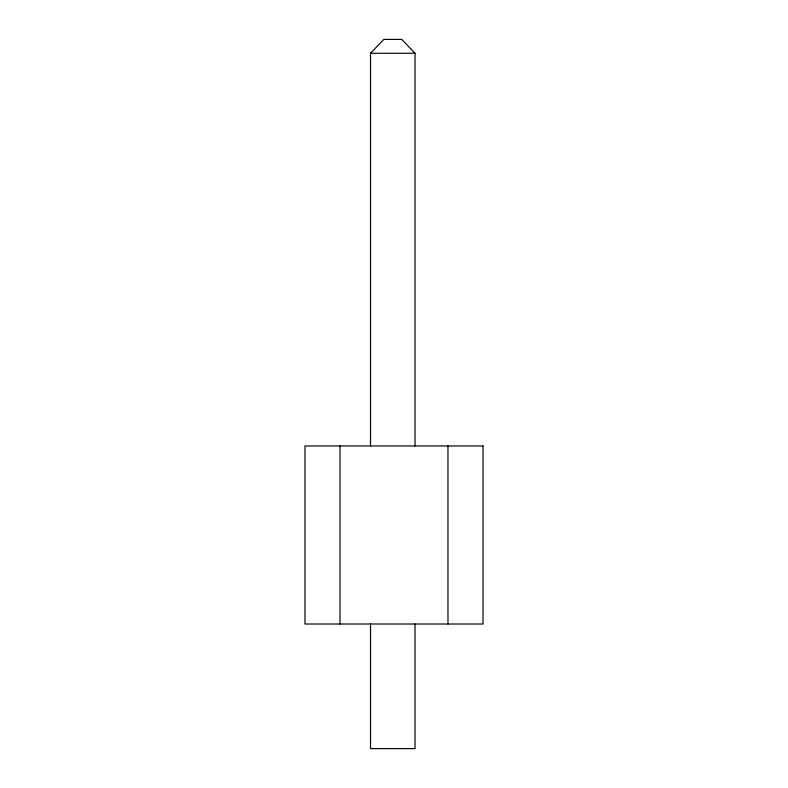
<?xml version="1.0" encoding="UTF-8"?>
<svg xmlns="http://www.w3.org/2000/svg" width="788" height="788" viewBox="0 0 788 788"><rect width="100%" height="100%" fill="white"/><g stroke="black" fill="none" stroke-linecap="round" stroke-linejoin="round"><path stroke-width="1.18" d="M370.518 445.959L370.518 53.259L383.874 39.4L401.673 39.4L415.03 53.259L415.03 445.959M370.518 53.259L415.03 53.259M447.978 445.959L447.978 624.007M415.03 624.007L415.03 748.6L370.518 748.6L370.518 624.007M340.022 445.959L340.022 624.007M483.024 445.959L304.976 445.959L304.976 624.007L483.024 624.007L483.024 445.959"/></g></svg>
